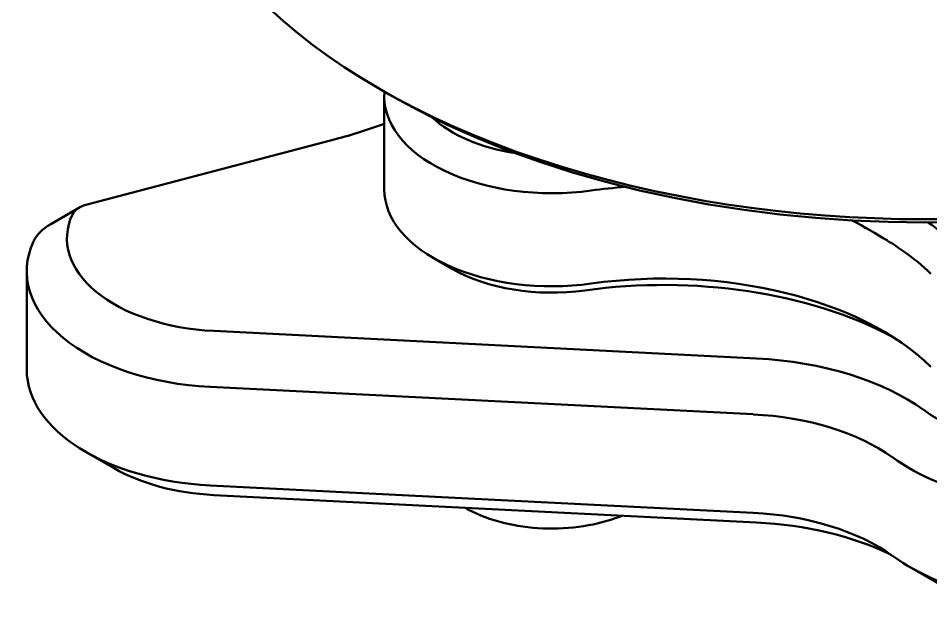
# Model space of a CAD drawing. Header units: millimetres. Extents: x 145 to 303, y 101 to 203.
# Drawn here: x 145.31 to 158.92, y 147.47 to 156.34 of the extents above; entities that cross this region are included whole.
import ezdxf

# ---------------------------------------------------------------- set-up
doc = ezdxf.new("R2010")
doc.units = ezdxf.units.MM
doc.header["$LTSCALE"] = 0.75
doc.layers.add('Visible', color=7, linetype='Continuous', lineweight=50)

msp = doc.modelspace()

# ---------------------------------------------------------------- linework, layer by layer
at = {"layer": 'Visible', "extrusion": (-1e-16, 0.816497, 0.57735)}
for p, q in [((150.843, 155.205), (150.701, 155.286)), ((150.77, 153.785), (150.77, 155.173)), ((146.337, 153.562), (150.043, 154.537)), ((146.22, 153.515), (145.796, 153.27)), ((151.785, 152.601), (151.502, 152.764)), ((145.435, 152.564), (145.435, 151.095)), ((156.326, 151.265), (148.226, 151.674)), ((148.174, 150.839), (156.274, 150.43)), ((146.738, 149.625), (146.314, 149.87)), ((156.274, 148.96), (148.174, 149.369)), ((148.226, 149.224), (156.326, 148.815)), ((159.03, 147.91), (158.606, 148.155))]:
    msp.add_line(p, q, dxfattribs=at)
at = {"layer": 'Visible'}
msp.add_arc((152.244, 143.161), 11.561, 58.5329, 61.5369, dxfattribs=at)
at = {"layer": 'Visible', "extrusion": (0, 2e-16, -1)}
for centre, major_axis, start_param, end_param in [((158.833, 159.981), (11.5, 0), 0, 3.141593), ((153.27, 155.499), (-2.1, 0), -1.310085, -0.552584), ((148.435, 151.095), (3, 0), 1.658063, 3.141593), ((156.012, 148.704), (3, 0), -1.48353, -0.676555)]:
    msp.add_ellipse(centre, major_axis=major_axis, ratio=0.57735, start_param=start_param, end_param=end_param, dxfattribs=at)
at = {"layer": 'Visible'}
for centre, major_axis, start_param, end_param in [((153.27, 155.173), (-2.5, 0), -0.050127, 1.807769), ((158.833, 159.818), (-11.3, 0), 0.785398, 2.356194), ((147.721, 157.479), (-5.6, 0), 1.998402, 2.146596), ((146.503, 152.862), (-1, 0), -0.785398, -0.260476), ((154.941, 151.504), (5.02, 0), 0.530972, 0.665913), ((148.435, 152.564), (3, 0), 2.881117, 4.625123), ((154.941, 149.789), (-4.62, 0), 3.672565, 4.949362), ((153.27, 153.458), (2.1, 0), 3.926991, 4.949362), ((156.012, 149.194), (3.6, 0), 0.676555, 1.48353), ((161.081, 151.054), (-3.5, 0), 0.676555, 1.741521), ((148.435, 150.605), (-2.4, 0), 0.785398, 1.48353), ((156.012, 147.235), (-3, 0), 3.818148, 4.625123)]:
    msp.add_ellipse(centre, major_axis=major_axis, ratio=0.57735, start_param=start_param, end_param=end_param, dxfattribs=at)
at = {"layer": 'Visible', "extrusion": (1e-16, 2e-16, -1)}
msp.add_ellipse((153.27, 153.785), major_axis=(-2.5, 0), ratio=0.57735, start_param=4.475416, end_param=6.283185, dxfattribs=at)
at = {"layer": 'Visible', "extrusion": (1e-16, 1e-16, -1)}
for centre, major_axis, start_param, end_param in [((154.941, 151.177), (-4.62, 0), 1.333823, 1.447241), ((154.941, 151.177), (-4.62, 0), 2.378193, 2.45852), ((154.941, 151.177), (4.62, 0), -0.683073, -0.530972), ((154.941, 149.462), (-5.02, 0), 1.333823, 2.315512)]:
    msp.add_ellipse(centre, major_axis=major_axis, ratio=0.57735, start_param=start_param, end_param=end_param, dxfattribs=at)
at = {"layer": 'Visible', "extrusion": (-2e-16, 4e-16, -1)}
msp.add_ellipse((146.503, 153.352), major_axis=(0.4, 0), ratio=0.57735, start_param=3.402068, end_param=4.284783, dxfattribs=at)
at = {"layer": 'Visible', "extrusion": (0, 1e-16, -1)}
for centre, major_axis, start_param, end_param in [((148.435, 153.054), (-2.4, 0), -1.48353, 0.260476), ((161.081, 149.584), (-3.5, 0), 4.541664, 5.60663)]:
    msp.add_ellipse(centre, major_axis=major_axis, ratio=0.57735, start_param=start_param, end_param=end_param, dxfattribs=at)
at = {"layer": 'Visible', "extrusion": (1e-16, -1e-16, -1)}
msp.add_ellipse((161.081, 151.544), major_axis=(2.9, 0), ratio=0.57735, start_param=1.400072, end_param=2.465038, dxfattribs=at)
at = {"layer": 'Visible', "extrusion": (-1e-16, 1e-16, -1)}
msp.add_ellipse((156.012, 146.745), major_axis=(3.6, 0), ratio=0.57735, start_param=-1.48353, end_param=-0.872646, dxfattribs=at)
at = {"layer": 'Visible'}
msp.add_open_spline([(154.319, 148.917), (154.185, 148.862), (154.04, 148.819), (153.696, 148.747), (153.493, 148.726), (153.088, 148.724), (152.885, 148.742), (152.499, 148.817), (152.314, 148.873), (152.088, 148.974), (152.03, 149.003), (151.975, 149.035)], degree=3, knots=[1.745708, 1.745708, 1.745708, 1.745708, 2.00974, 2.00974, 2.34525, 2.34525, 2.679258, 2.679258, 3.014582, 3.014582, 3.136462, 3.136462, 3.136462, 3.136462], dxfattribs=at)

doc.saveas('drawing.dxf')
